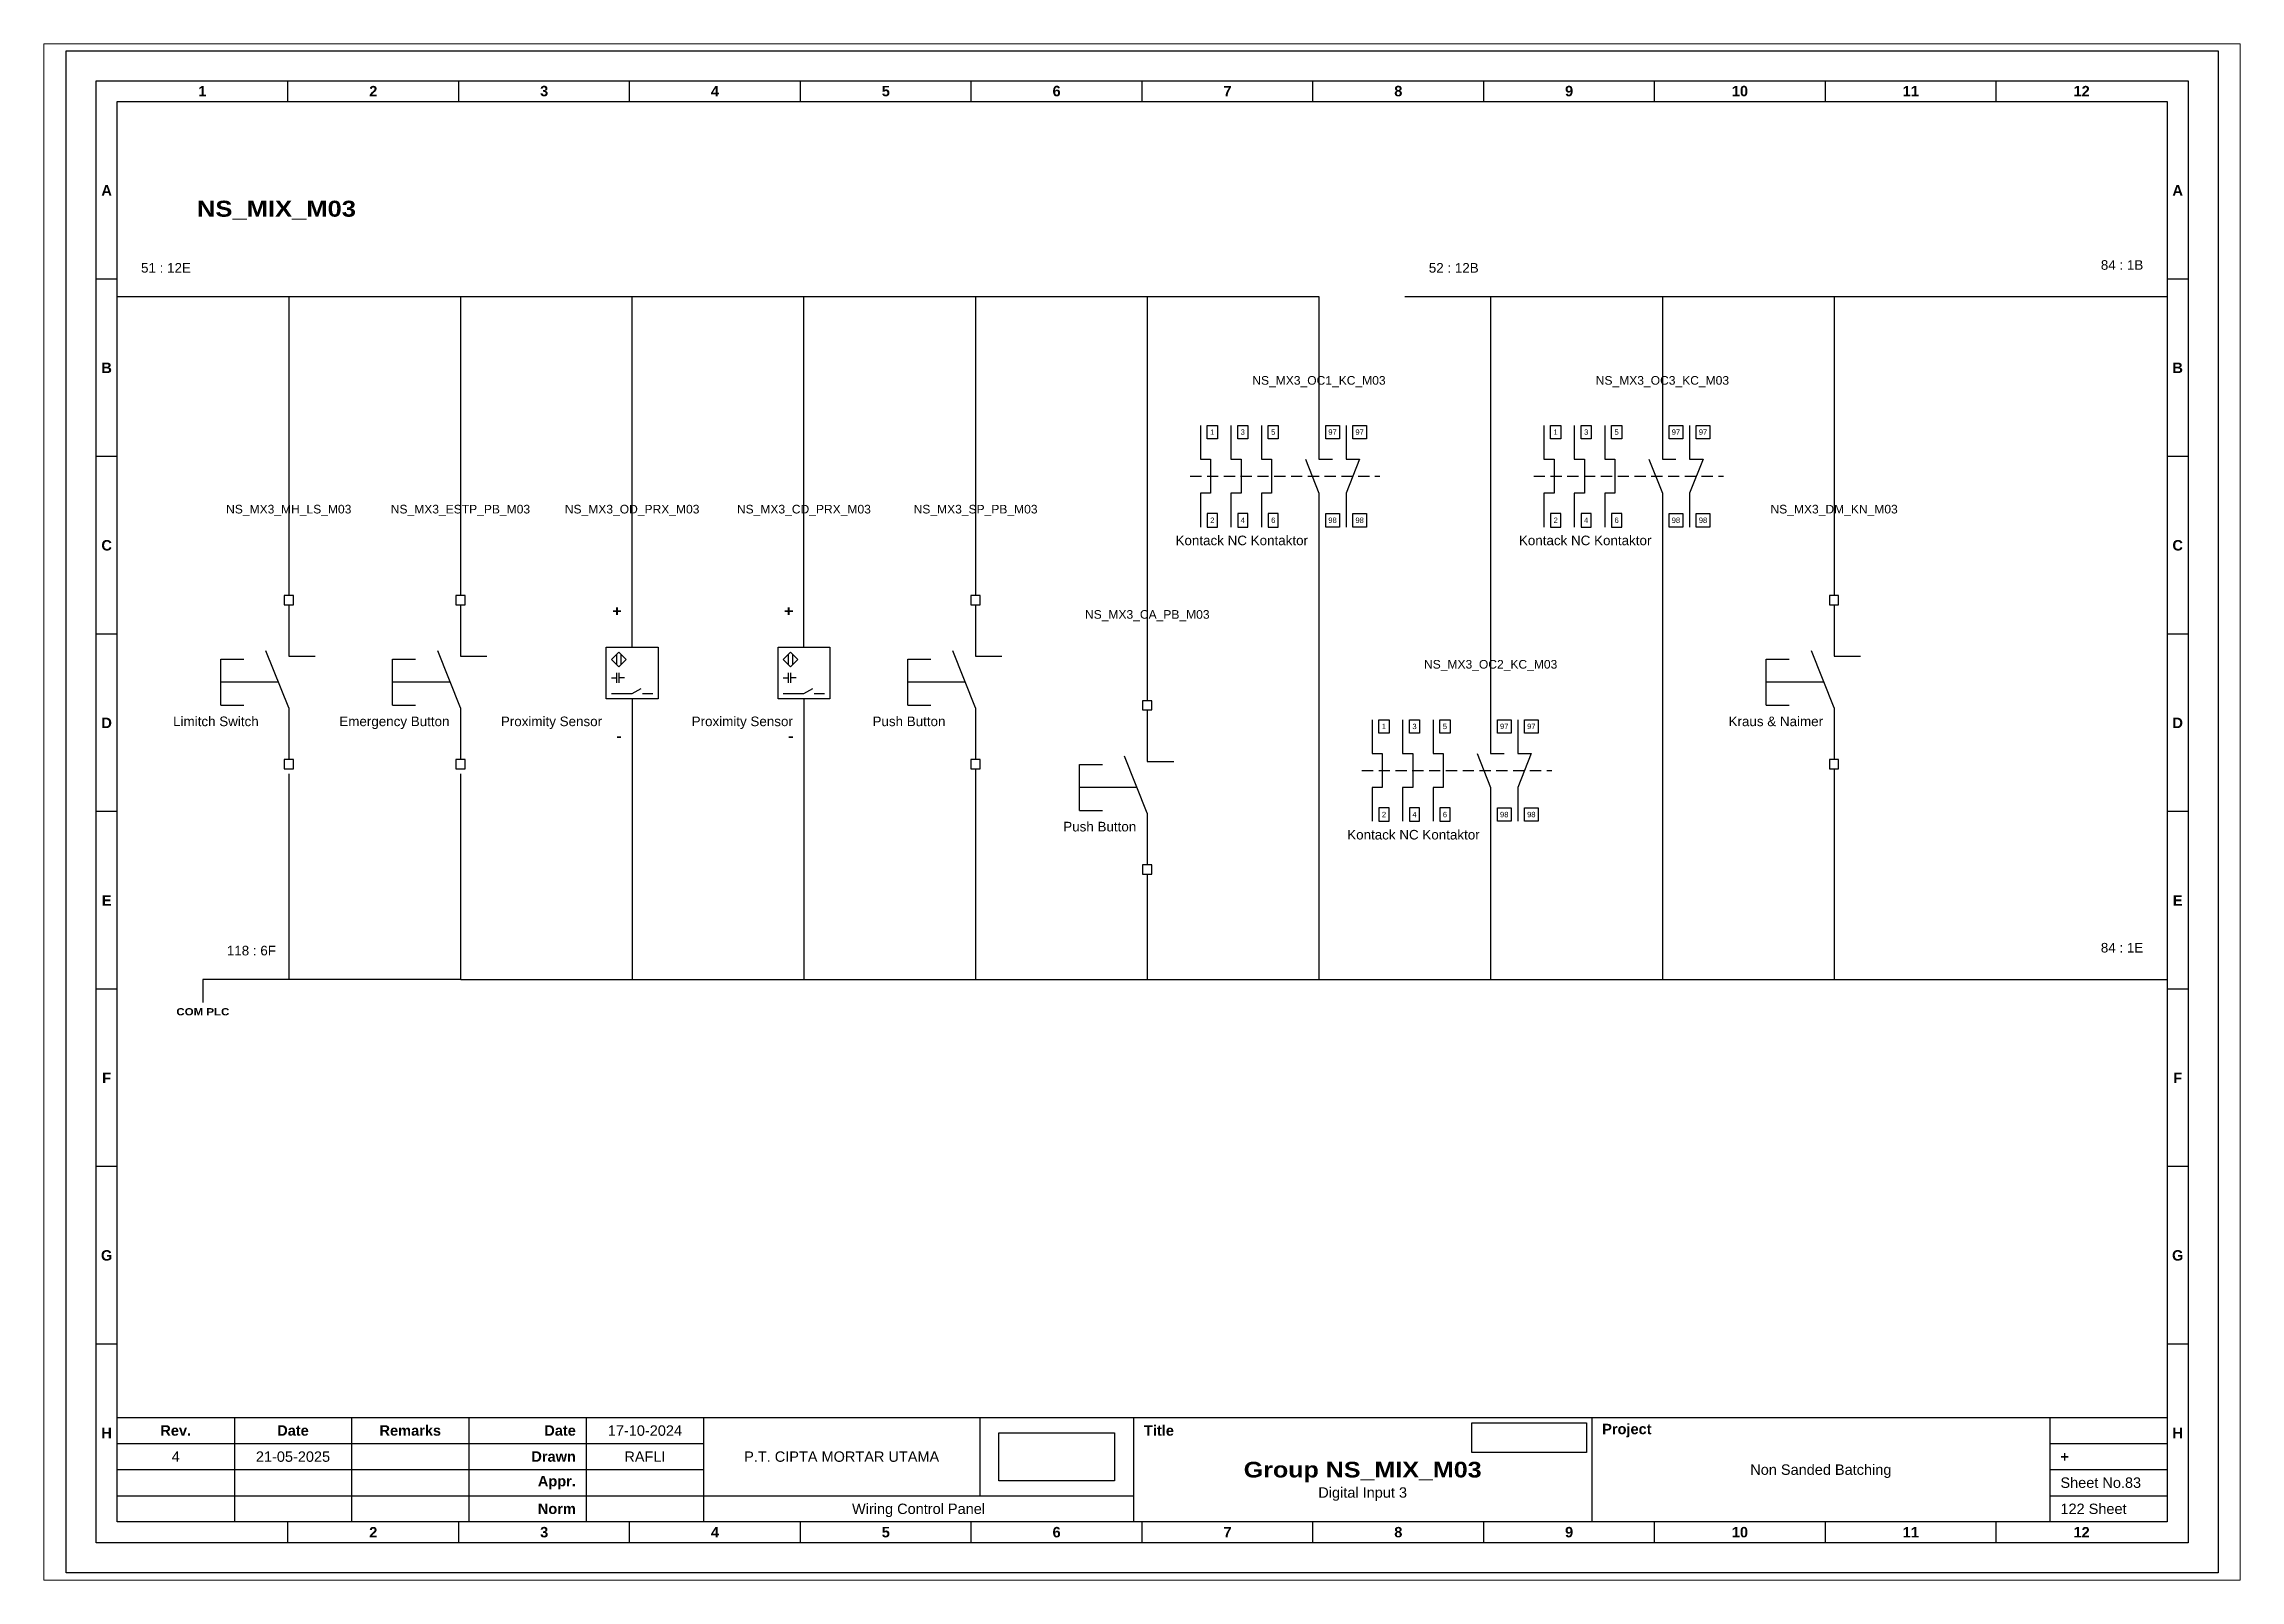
# Paper-space layout 'NS_MIX_M03 Part 1' of a CAD drawing. Header units: centimetres, sheet in millimetres. Extents: x 0 to 821, y 0 to 574.
# The model-space entities are those that its viewports show. They can reach past a viewport. Long polylines and large blocks are cut down to what shows.
import ezdxf
from ezdxf.enums import TextEntityAlignment as Align

# ---------------------------------------------------------------- set-up
doc = ezdxf.new("R2010")
doc.units = ezdxf.units.CM
doc.header["$MEASUREMENT"] = 0
doc.linetypes.add('HIDDEN', pattern=[0.375, 0.25, -0.125])
doc.layers.add('MU Project Line', color=7, linetype='Continuous', lineweight=0, true_color=0xfefefe)
doc.styles.add('Bold', font='ariblk.ttf', dxfattribs={"height": 25.4})
doc.styles.get("Standard").update_dxf_attribs({"font": 'arial.ttf'})
picture_1 = doc.add_image_def('image1.png', size_in_pixel=(2048, 847))
picture_2 = doc.add_image_def('image2.png', size_in_pixel=(2092, 542))

# ---------------------------------------------------------------- blocks, each defined once
blk = doc.blocks.new('KOP MU PROJECT')
at = {"color": 6, "ltscale": 50}
for p, q in [((27.74, 184.05), (27.74, 186.66)), ((49.13, 184.05), (49.13, 186.66)), ((70.51, 184.05), (70.51, 186.66)), ((91.89, 184.05), (91.89, 186.66)), ((113.27, 184.05), (113.27, 186.66)), ((134.66, 184.05), (134.66, 186.66)), ((156.04, 184.05), (156.04, 186.66)), ((177.42, 184.05), (177.42, 186.66)), ((198.8, 184.05), (198.8, 186.66)), ((220.19, 184.05), (220.19, 186.66)), ((241.57, 184.05), (241.57, 186.66)), ((6.36, 161.84), (3.75, 161.84)), ((265.59, 161.84), (262.98, 161.84)), ((6.36, 139.63), (3.75, 139.63)), ((265.59, 139.63), (262.98, 139.63)), ((6.36, 117.42), (3.75, 117.42)), ((265.59, 117.42), (262.98, 117.42)), ((6.36, 95.22), (3.75, 95.22)), ((265.59, 95.22), (262.98, 95.22)), ((6.36, 73.01), (3.75, 73.01)), ((265.59, 73.01), (262.98, 73.01)), ((6.36, 50.8), (3.75, 50.8)), ((265.59, 50.8), (262.98, 50.8)), ((6.36, 28.59), (3.75, 28.59)), ((265.59, 28.59), (262.98, 28.59)), ((27.74, 3.75), (27.74, 6.36)), ((49.13, 3.75), (49.13, 6.36)), ((70.51, 3.75), (70.51, 6.36)), ((91.89, 3.75), (91.89, 6.36)), ((113.27, 3.75), (113.27, 6.36)), ((134.66, 3.75), (134.66, 6.36)), ((156.04, 3.75), (156.04, 6.36)), ((177.42, 3.75), (177.42, 6.36)), ((198.8, 3.75), (198.8, 6.36)), ((220.19, 3.75), (220.19, 6.36)), ((241.57, 3.75), (241.57, 6.36))]:
    blk.add_line(p, q, dxfattribs=at)
at = {"ltscale": 50}
for p, q in [((6.36, 19.41), (262.98, 19.41)), ((21.04, 19.41), (21.04, 6.36)), ((35.72, 19.41), (35.72, 6.36)), ((50.41, 19.41), (50.41, 6.36)), ((65.09, 19.41), (65.09, 6.36)), ((79.77, 19.41), (79.77, 6.36)), ((114.35, 19.41), (114.35, 9.62)), ((133.6, 19.41), (133.6, 6.36)), ((190.95, 19.41), (190.95, 6.36)), ((248.3, 19.41), (248.3, 6.36)), ((6.36, 16.15), (79.77, 16.15)), ((248.3, 16.15), (262.98, 16.15)), ((6.36, 12.89), (79.77, 12.89)), ((248.3, 12.89), (262.98, 12.89)), ((6.36, 9.62), (133.6, 9.62)), ((248.3, 9.62), (262.98, 9.62))]:
    blk.add_line(p, q, dxfattribs=at)
at = {"color": 1, "ltscale": 50}
blk.add_lwpolyline([(269.34, 0), (0, 0), (0, 190.41), (269.34, 190.41)], close=True, dxfattribs=at)
at = {"color": 6, "ltscale": 50}
for points in [[(265.59, 3.75), (3.75, 3.75), (3.75, 186.66), (265.59, 186.66)], [(262.98, 6.36), (6.36, 6.36), (6.36, 184.05), (262.98, 184.05)]]:
    blk.add_lwpolyline(points, close=True, dxfattribs=at)
at = {"ltscale": 50, "char_height": 1.305, "attachment_point": 4}
for s, width, heights, insert in [('\\pxqc;{\\fArial|b1|i0|c0|p34;1}', 21.3825, [2.51], (6.36, 185.36)), ('\\pxqc;{\\fArial|b1|i0|c0|p34;2}', 21.3825, [2.51], (27.74, 185.36)), ('\\pxqc;{\\fArial|b1|i0|c0|p34;3}', 21.3825, [2.51], (49.13, 185.36)), ('\\pxqc;{\\fArial|b1|i0|c0|p34;4}', 21.3825, [2.51], (70.51, 185.36)), ('\\pxqc;{\\fArial|b1|i0|c0|p34;5}', 21.3825, [2.51], (91.89, 185.36)), ('\\pxqc;{\\fArial|b1|i0|c0|p34;6}', 21.3825, [2.51], (113.27, 185.36)), ('\\pxqc;{\\fArial|b1|i0|c0|p34;7}', 21.3825, [2.51], (134.66, 185.36)), ('\\pxqc;{\\fArial|b1|i0|c0|p34;8}', 21.3825, [2.51], (156.04, 185.36)), ('\\pxqc;{\\fArial|b1|i0|c0|p34;9}', 21.3825, [2.51], (177.42, 185.36)), ('\\pxqc;{\\fArial|b1|i0|c0|p34;10}', 21.3825, [2.51], (198.8, 185.36)), ('\\pxqc;{\\fArial|b1|i0|c0|p34;11}', 21.3825, [2.51], (220.19, 185.36)), ('\\pxqc;{\\fArial|b1|i0|c0|p34;12}', 21.3825, [2.51], (241.57, 185.36)), ('\\pxqc;{\\fArial|b1|i0|c0|p34;A}', 2.61, [2.51], (3.75, 172.95)), ('\\pxqc;{\\fArial|b1|i0|c0|p34;A}', 2.61, [2.51], (262.98, 172.95)), ('\\pxqc;{\\fArial|b1|i0|c0|p34;B}', 2.61, [2.51], (3.75, 150.74)), ('\\pxqc;{\\fArial|b1|i0|c0|p34;B}', 2.61, [2.51], (262.98, 150.74)), ('\\pxqc;{\\fArial|b1|i0|c0|p34;C}', 2.61, [2.51], (3.75, 128.53)), ('\\pxqc;{\\fArial|b1|i0|c0|p34;C}', 2.61, [2.51], (262.98, 128.53)), ('\\pxqc;{\\fArial|b1|i0|c0|p34;D}', 2.61, [2.51], (3.75, 106.32)), ('\\pxqc;{\\fArial|b1|i0|c0|p34;D}', 2.61, [2.51], (262.98, 106.32)), ('\\pxqc;{\\fArial|b1|i0|c0|p34;E}', 2.61, [2.51], (3.75, 84.11)), ('\\pxqc;{\\fArial|b1|i0|c0|p34;E}', 2.61, [2.51], (262.98, 84.11)), ('\\pxqc;{\\fArial|b1|i0|c0|p34;F}', 2.61, [2.51], (3.75, 61.9)), ('\\pxqc;{\\fArial|b1|i0|c0|p34;F}', 2.61, [2.51], (262.98, 61.9)), ('\\pxqc;{\\fArial|b1|i0|c0|p34;G}', 2.61, [2.51], (3.75, 39.69)), ('\\pxqc;{\\fArial|b1|i0|c0|p34;G}', 2.61, [2.51], (262.98, 39.69)), ('\\pxqc;{\\fArial|b1|i0|c0|p34;H}', 2.61, [2.51], (3.75, 17.47)), ('\\pxqc;{\\fArial|b1|i0|c0|p34;Rev.}', 14.6811, [2.88], (6.36, 17.78)), ('\\pxqc;{\\fArial|b1|i0|c0|p34;Date}', 14.6811, [2.88], (21.04, 17.78)), ('\\pxqc;{\\fArial|b1|i0|c0|p34;Remarks}', 14.6811, [2.88], (35.72, 17.78)), ('\\pxqr;{\\fArial|b1|i0|c0|p34;Date}', 13.3761, [2.88], (50.41, 17.78)), ('\\pxql;{\\fArial|b1|i0|c0|p34;Title}', 50.2419, [2.88], (134.9, 17.78)), ('\\pxql;{\\fArial|b1|i0|c0|p34;Project}', 50.2419, [2.88], (192.25, 17.78)), ('\\pxqc;{\\fArial|b1|i0|c0|p34;H}', 2.61, [2.51], (262.98, 17.47)), ('\\pxqr;{\\fArial|b1|i0|c0|p34;Drawn}', 13.3761, [2.88], (50.41, 14.52)), ('\\pxql;{\\fArial|b1|i0|c0|p34;+}', 14.6811, [2.88], (249.61, 14.52)), ('\\pxqr;{\\fArial|b1|i0|c0|p34;Appr.}', 13.3761, [2.88], (50.41, 11.26)), ('\\pxqr;{\\fArial|b1|i0|c0|p34;Norm}', 13.3761, [2.88], (50.41, 7.99)), ('\\pxqc;{\\fArial|b1|i0|c0|p34;2}', 21.3825, [2.51], (27.74, 5.06)), ('\\pxqc;{\\fArial|b1|i0|c0|p34;3}', 21.3825, [2.51], (49.13, 5.06)), ('\\pxqc;{\\fArial|b1|i0|c0|p34;4}', 21.3825, [2.51], (70.51, 5.06)), ('\\pxqc;{\\fArial|b1|i0|c0|p34;5}', 21.3825, [2.51], (91.89, 5.06)), ('\\pxqc;{\\fArial|b1|i0|c0|p34;6}', 21.3825, [2.51], (113.27, 5.06)), ('\\pxqc;{\\fArial|b1|i0|c0|p34;7}', 21.3825, [2.51], (134.66, 5.06)), ('\\pxqc;{\\fArial|b1|i0|c0|p34;8}', 21.3825, [2.51], (156.04, 5.06)), ('\\pxqc;{\\fArial|b1|i0|c0|p34;9}', 21.3825, [2.51], (177.42, 5.06)), ('\\pxqc;{\\fArial|b1|i0|c0|p34;10}', 21.3825, [2.51], (198.8, 5.06)), ('\\pxqc;{\\fArial|b1|i0|c0|p34;11}', 21.3825, [2.51], (220.19, 5.06)), ('\\pxqc;{\\fArial|b1|i0|c0|p34;12}', 21.3825, [2.51], (241.57, 5.06))]:
    blk.add_mtext_dynamic_manual_height_columns(s, width=width, gutter_width=0.0326, heights=heights, dxfattribs=dict(at, insert=insert))
at = {"ltscale": 50}
for tag, p in [('DATECREATED', (72.43, 17.78)), ('REV', (13.7, 14.52)), ('REVDATE', (28.38, 14.52)), ('REMARKS', (43.06, 14.52)), ('DRAWN', (72.43, 14.52)), ('COMPANY', (97.06, 14.52)), ('APPR', (72.43, 11.26)), ('PROJECT', (219.62, 12.89)), ('NORM', (72.43, 7.99)), ('DRAWINGCATEGORY', (106.68, 7.99)), ('DESCRIPTION', (162.27, 10.03))]:
    blk.add_attdef(tag, text='', height=1.3, dxfattribs=at).set_placement(p, align=Align.MIDDLE_CENTER)
at = {"ltscale": 50, "style": 'Bold'}
blk.add_attdef('TITLE', text='', height=1.96, dxfattribs=at).set_placement((162.27, 12.89), align=Align.MIDDLE_CENTER)
at = {"ltscale": 50}
for tag, p in [('SHEETNUMBER', (249.61, 11.26)), ('TOTALSHEET', (249.61, 7.99))]:
    blk.add_attdef(tag, text='', height=1.3, dxfattribs=at).set_placement(p, align=Align.MIDDLE_LEFT)
image = blk.add_image(picture_1, insert=(116.72, 11.48), size_in_units=(14.5, 6), dxfattribs=at)
image.dxf.flags = 15
image = blk.add_image(picture_2, insert=(175.94, 15.04), size_in_units=(14.36, 3.72), dxfattribs=at)
image.dxf.flags = 15

msp = doc.modelspace()

# ---------------------------------------------------------------- linework, layer by layer
at = {"color": 146, "ltscale": 50, "true_color": 0x105689}
for p, q in [((1587.87, 1762.42), (1609.36, 1762.42)), ((1609.36, 1762.42), (1609.36, 1725.03)), ((1609.36, 1762.42), (1630.85, 1762.42)), ((1630.85, 1762.42), (1630.85, 1725.03)), ((1630.85, 1762.42), (1652.34, 1762.42)), ((1652.34, 1725.03), (1652.34, 1762.42)), ((1652.34, 1762.42), (1673.84, 1762.42)), ((1673.84, 1725.03), (1673.84, 1762.42)), ((1673.84, 1762.42), (1695.33, 1762.42)), ((1695.33, 1762.42), (1695.33, 1725.03)), ((1695.33, 1762.42), (1716.82, 1762.42)), ((1716.82, 1762.42), (1716.82, 1711.86)), ((1716.82, 1762.42), (1738.31, 1762.42)), ((1738.31, 1762.42), (1738.31, 1746.31)), ((1749.06, 1762.42), (1759.8, 1762.42)), ((1759.8, 1762.42), (1759.8, 1709.49)), ((1759.8, 1762.42), (1844.49, 1762.42)), ((1781.3, 1762.42), (1781.3, 1746.31)), ((1802.79, 1762.42), (1802.79, 1725.03)), ((1738.31, 1733.59), (1738.31, 1677)), ((1781.3, 1733.59), (1781.3, 1677)), ((1652.34, 1705.65), (1652.34, 1677)), ((1673.84, 1705.65), (1673.84, 1677)), ((1609.36, 1702.73), (1609.36, 1677)), ((1630.85, 1702.73), (1630.85, 1677)), ((1695.33, 1703.34), (1695.33, 1677)), ((1802.79, 1703.34), (1802.79, 1677)), ((1759.8, 1696.78), (1759.8, 1677)), ((1716.82, 1690.17), (1716.82, 1677)), ((1630.89, 1677), (1598.61, 1677)), ((1598.61, 1677), (1598.61, 1674.12)), ((1630.89, 1677), (1673.91, 1677)), ((1673.91, 1677), (1673.91, 1677)), ((1673.91, 1677), (1844.49, 1677))]:
    msp.add_line(p, q, dxfattribs=at)
at = {"ltscale": 50}
for p, q in [((1738.31, 1746.31), (1738.31, 1742.07)), ((1741.7, 1746.31), (1741.7, 1742.07)), ((1781.3, 1746.31), (1781.3, 1742.07)), ((1784.69, 1746.31), (1784.69, 1742.07)), ((1738.31, 1737.83), (1738.31, 1733.59)), ((1741.7, 1737.83), (1741.7, 1733.59)), ((1781.3, 1737.83), (1781.3, 1733.59)), ((1784.69, 1737.83), (1784.69, 1733.59)), ((1609.36, 1723.88), (1609.36, 1717.42)), ((1630.85, 1723.88), (1630.85, 1717.42)), ((1652.34, 1718.57), (1652.34, 1725.03)), ((1673.84, 1718.57), (1673.84, 1725.03)), ((1695.33, 1723.88), (1695.33, 1717.42)), ((1802.79, 1723.88), (1802.79, 1717.42)), ((1649.76, 1714.73), (1650.41, 1714.73)), ((1651.38, 1714.73), (1650.73, 1714.73)), ((1653.64, 1712.75), (1654.93, 1712.75)), ((1671.25, 1714.73), (1671.9, 1714.73)), ((1672.87, 1714.73), (1672.22, 1714.73)), ((1675.13, 1712.75), (1676.42, 1712.75)), ((1609.36, 1710.96), (1609.36, 1704.49)), ((1630.85, 1710.96), (1630.85, 1704.49)), ((1652.34, 1712.11), (1652.34, 1705.65)), ((1673.84, 1712.11), (1673.84, 1705.65)), ((1695.33, 1710.96), (1695.33, 1704.49)), ((1716.82, 1710.71), (1716.82, 1704.25)), ((1802.79, 1710.96), (1802.79, 1704.49)), ((1759.8, 1709.49), (1759.8, 1705.25)), ((1763.2, 1709.49), (1763.2, 1705.25)), ((1759.8, 1701.01), (1759.8, 1696.78)), ((1763.2, 1701.01), (1763.2, 1696.78)), ((1716.82, 1697.78), (1716.82, 1691.32))]:
    msp.add_line(p, q, dxfattribs=at)
at = {"linetype": 'HIDDEN', "ltscale": 50}
for p, q in [((1722.2, 1739.95), (1745.94, 1739.95)), ((1765.19, 1739.95), (1788.93, 1739.95)), ((1743.69, 1703.13), (1767.44, 1703.13))]:
    msp.add_line(p, q, dxfattribs=at)
at = {"ltscale": 500}
for p, q in [((1609.36, 1710.96), (1606.51, 1718.09)), ((1630.85, 1710.96), (1628, 1718.09)), ((1695.33, 1710.96), (1692.48, 1718.09)), ((1802.79, 1710.96), (1799.94, 1718.09)), ((1600.87, 1711.31), (1600.87, 1717.07)), ((1600.87, 1717.07), (1603.75, 1717.07)), ((1609.36, 1717.42), (1612.67, 1717.42)), ((1622.36, 1711.31), (1622.36, 1717.07)), ((1622.36, 1717.07), (1625.24, 1717.07)), ((1630.85, 1717.42), (1634.16, 1717.42)), ((1686.84, 1711.31), (1686.84, 1717.07)), ((1686.84, 1717.07), (1689.72, 1717.07)), ((1695.33, 1717.42), (1698.63, 1717.42)), ((1794.3, 1711.31), (1794.3, 1717.07)), ((1794.3, 1717.07), (1797.18, 1717.07)), ((1802.79, 1717.42), (1806.09, 1717.42)), ((1608.07, 1714.19), (1600.87, 1714.19)), ((1629.56, 1714.19), (1622.36, 1714.19)), ((1694.04, 1714.19), (1686.84, 1714.19)), ((1801.5, 1714.19), (1794.3, 1714.19)), ((1600.87, 1711.31), (1603.75, 1711.31)), ((1622.36, 1711.31), (1625.24, 1711.31)), ((1686.84, 1711.31), (1689.72, 1711.31)), ((1794.3, 1711.31), (1797.18, 1711.31)), ((1716.82, 1697.78), (1713.97, 1704.91)), ((1708.33, 1698.13), (1708.33, 1703.89)), ((1708.33, 1703.89), (1711.21, 1703.89)), ((1716.82, 1704.25), (1720.13, 1704.25)), ((1715.53, 1701.01), (1708.33, 1701.01)), ((1708.33, 1698.13), (1711.21, 1698.13))]:
    msp.add_line(p, q, dxfattribs=at)
at = {"color": 1, "ltscale": 50}
for points in [[(1723.47, 1746.31), (1723.47, 1742.07), (1724.75, 1742.07), (1724.75, 1737.83), (1723.47, 1737.83), (1723.47, 1733.59)], [(1727.29, 1746.31), (1727.29, 1742.07), (1728.56, 1742.07), (1728.56, 1737.83), (1727.29, 1737.83), (1727.29, 1733.59)], [(1731.1, 1746.31), (1731.1, 1742.07), (1732.38, 1742.07), (1732.38, 1737.83), (1731.1, 1737.83), (1731.1, 1733.59)], [(1766.46, 1746.31), (1766.46, 1742.07), (1767.73, 1742.07), (1767.73, 1737.83), (1766.46, 1737.83), (1766.46, 1733.59)], [(1770.27, 1746.31), (1770.27, 1742.07), (1771.55, 1742.07), (1771.55, 1737.83), (1770.27, 1737.83), (1770.27, 1733.59)], [(1774.09, 1746.31), (1774.09, 1742.07), (1775.36, 1742.07), (1775.36, 1737.83), (1774.09, 1737.83), (1774.09, 1733.59)], [(1744.97, 1709.49), (1744.97, 1705.25), (1746.24, 1705.25), (1746.24, 1701.01), (1744.97, 1701.01), (1744.97, 1696.78)], [(1748.78, 1709.49), (1748.78, 1705.25), (1750.05, 1705.25), (1750.05, 1701.01), (1748.78, 1701.01), (1748.78, 1696.78)], [(1752.6, 1709.49), (1752.6, 1705.25), (1753.87, 1705.25), (1753.87, 1701.01), (1752.6, 1701.01), (1752.6, 1696.78)]]:
    msp.add_lwpolyline(points, dxfattribs=at)
at = {"ltscale": 50}
for points in [[(1724.32, 1746.31), (1725.59, 1746.31), (1725.59, 1744.62), (1724.32, 1744.62)], [(1728.14, 1746.31), (1729.41, 1746.31), (1729.41, 1744.62), (1728.14, 1744.62)], [(1731.95, 1746.31), (1733.22, 1746.31), (1733.22, 1744.62), (1731.95, 1744.62)], [(1739.16, 1746.31), (1740.86, 1746.31), (1740.86, 1744.62), (1739.16, 1744.62)], [(1742.55, 1746.31), (1744.25, 1746.31), (1744.25, 1744.62), (1742.55, 1744.62)], [(1767.31, 1746.31), (1768.58, 1746.31), (1768.58, 1744.62), (1767.31, 1744.62)], [(1771.12, 1746.31), (1772.39, 1746.31), (1772.39, 1744.62), (1771.12, 1744.62)], [(1774.94, 1746.31), (1776.21, 1746.31), (1776.21, 1744.62), (1774.94, 1744.62)], [(1782.14, 1746.31), (1783.84, 1746.31), (1783.84, 1744.62), (1782.14, 1744.62)], [(1785.54, 1746.31), (1787.23, 1746.31), (1787.23, 1744.62), (1785.54, 1744.62)], [(1724.32, 1733.59), (1725.59, 1733.59), (1725.59, 1735.29), (1724.32, 1735.29)], [(1728.14, 1733.59), (1729.41, 1733.59), (1729.41, 1735.29), (1728.14, 1735.29)], [(1731.95, 1733.59), (1733.22, 1733.59), (1733.22, 1735.29), (1731.95, 1735.29)], [(1739.16, 1735.29), (1740.86, 1735.29), (1740.86, 1733.59), (1739.16, 1733.59)], [(1742.55, 1735.29), (1744.25, 1735.29), (1744.25, 1733.59), (1742.55, 1733.59)], [(1767.31, 1733.59), (1768.58, 1733.59), (1768.58, 1735.29), (1767.31, 1735.29)], [(1771.12, 1733.59), (1772.39, 1733.59), (1772.39, 1735.29), (1771.12, 1735.29)], [(1774.94, 1733.59), (1776.21, 1733.59), (1776.21, 1735.29), (1774.94, 1735.29)], [(1782.14, 1735.29), (1783.84, 1735.29), (1783.84, 1733.59), (1782.14, 1733.59)], [(1785.54, 1735.29), (1787.23, 1735.29), (1787.23, 1733.59), (1785.54, 1733.59)], [(1649.11, 1718.57), (1655.58, 1718.57), (1655.58, 1712.11), (1649.11, 1712.11)], [(1670.61, 1718.57), (1677.07, 1718.57), (1677.07, 1712.11), (1670.61, 1712.11)], [(1650.67, 1716.09), (1649.76, 1717.01), (1650.67, 1717.92), (1651.59, 1717.01)], [(1672.17, 1716.09), (1671.25, 1717.01), (1672.17, 1717.92), (1673.08, 1717.01)], [(1745.81, 1709.49), (1747.09, 1709.49), (1747.09, 1707.8), (1745.81, 1707.8)], [(1749.63, 1709.49), (1750.9, 1709.49), (1750.9, 1707.8), (1749.63, 1707.8)], [(1753.44, 1709.49), (1754.72, 1709.49), (1754.72, 1707.8), (1753.44, 1707.8)], [(1760.65, 1709.49), (1762.35, 1709.49), (1762.35, 1707.8), (1760.65, 1707.8)], [(1764.04, 1709.49), (1765.74, 1709.49), (1765.74, 1707.8), (1764.04, 1707.8)], [(1745.81, 1696.78), (1747.09, 1696.78), (1747.09, 1698.47), (1745.81, 1698.47)], [(1749.63, 1696.78), (1750.9, 1696.78), (1750.9, 1698.47), (1749.63, 1698.47)], [(1753.44, 1696.78), (1754.72, 1696.78), (1754.72, 1698.47), (1753.44, 1698.47)], [(1760.65, 1698.47), (1762.35, 1698.47), (1762.35, 1696.78), (1760.65, 1696.78)], [(1764.04, 1698.47), (1765.74, 1698.47), (1765.74, 1696.78), (1764.04, 1696.78)]]:
    msp.add_lwpolyline(points, close=True, dxfattribs=at)
for points in [[(1736.62, 1742.07), (1738.31, 1737.83)], [(1738.31, 1742.07), (1740.01, 1742.07)], [(1741.7, 1742.07), (1743.4, 1742.07), (1741.7, 1737.83)], [(1779.6, 1742.07), (1781.3, 1737.83)], [(1781.3, 1742.07), (1782.99, 1742.07)], [(1784.69, 1742.07), (1786.38, 1742.07), (1784.69, 1737.83)], [(1650.41, 1714.08), (1650.41, 1714.73), (1650.41, 1715.37)], [(1650.42, 1716.35), (1650.42, 1717.66)], [(1650.73, 1714.08), (1650.73, 1714.73), (1650.73, 1715.37)], [(1650.93, 1717.66), (1650.93, 1716.35)], [(1671.9, 1714.08), (1671.9, 1714.73), (1671.9, 1715.37)], [(1671.91, 1716.35), (1671.91, 1717.66)], [(1672.22, 1714.08), (1672.22, 1714.73), (1672.22, 1715.37)], [(1672.42, 1717.66), (1672.42, 1716.35)], [(1649.76, 1712.75), (1652.34, 1712.75), (1653.46, 1713.4)], [(1671.25, 1712.75), (1673.84, 1712.75), (1674.96, 1713.4)], [(1758.11, 1705.25), (1759.8, 1701.01)], [(1759.8, 1705.25), (1761.5, 1705.25)], [(1763.2, 1705.25), (1764.89, 1705.25), (1763.2, 1701.01)]]:
    msp.add_lwpolyline(points, dxfattribs=at)
at = {"ltscale": 500}
for points in [[(1608.78, 1723.88), (1609.94, 1723.88), (1609.94, 1725.03), (1608.78, 1725.03)], [(1630.28, 1723.88), (1631.43, 1723.88), (1631.43, 1725.03), (1630.28, 1725.03)], [(1694.75, 1723.88), (1695.9, 1723.88), (1695.9, 1725.03), (1694.75, 1725.03)], [(1802.21, 1723.88), (1803.36, 1723.88), (1803.36, 1725.03), (1802.21, 1725.03)], [(1716.24, 1710.71), (1717.4, 1710.71), (1717.4, 1711.86), (1716.24, 1711.86)], [(1608.78, 1703.34), (1609.94, 1703.34), (1609.94, 1704.49), (1608.78, 1704.49)], [(1630.28, 1703.34), (1631.43, 1703.34), (1631.43, 1704.49), (1630.28, 1704.49)], [(1694.75, 1703.34), (1695.9, 1703.34), (1695.9, 1704.49), (1694.75, 1704.49)], [(1802.21, 1703.34), (1803.36, 1703.34), (1803.36, 1704.49), (1802.21, 1704.49)], [(1716.24, 1690.17), (1717.4, 1690.17), (1717.4, 1691.32), (1716.24, 1691.32)]]:
    msp.add_lwpolyline(points, close=True, dxfattribs=at)

# ---------------------------------------------------------------- block references
msp.add_blockref('KOP MU PROJECT', (1581.51, 1602.77)).add_auto_attribs({'DESCRIPTION': 'Digital Input 3', 'TITLE': 'Group NS_MIX_M03', 'PROJECT': 'Non Sanded Batching', 'COMPANY': 'P.T. CIPTA MORTAR UTAMA', 'DRAWINGCATEGORY': 'Wiring Control Panel', 'DRAWN': 'RAFLI', 'DATECREATED': '17-10-2024', 'REVDATE': '21-05-2025', 'REV': '4', 'SHEETNUMBER': 'Sheet No.83', 'TOTALSHEET': '122 Sheet'})

# ---------------------------------------------------------------- texts
at = {"ltscale": 500, "style": 'Bold'}
msp.add_text('NS_MIX_M03', height=2, dxfattribs=at).set_placement((1597.87, 1772.42))
at = {"ltscale": 500}
for s, p in [('51 : 12E', (1590.87, 1766.62)), ('52 : 12B', (1752.06, 1766.62)), ('118 : 6F', (1601.61, 1681.2))]:
    msp.add_text(s, height=1.2, dxfattribs=at).set_placement(p, align=Align.TOP_LEFT)
for s, p in [('84 : 1B', (1841.49, 1765.42)), ('84 : 1E', (1841.49, 1680))]:
    msp.add_text(s, height=1.2, dxfattribs=at).set_placement(p, align=Align.BOTTOM_RIGHT)
at = {"ltscale": 50}
for s, p in [('NS_MX3_OC1_KC_M03', (1738.31, 1751.94)), ('NS_MX3_OC3_KC_M03', (1781.3, 1751.94)), ('NS_MX3_MH_LS_M03', (1609.36, 1735.83)), ('NS_MX3_ESTP_PB_M03', (1630.85, 1735.83)), ('NS_MX3_OD_PRX_M03', (1652.34, 1735.83)), ('NS_MX3_CD_PRX_M03', (1673.84, 1735.83)), ('NS_MX3_SP_PB_M03', (1695.33, 1735.83)), ('NS_MX3_DM_KN_M03', (1802.79, 1735.83)), ('NS_MX3_CA_PB_M03', (1716.82, 1722.66)), ('NS_MX3_OC2_KC_M03', (1759.8, 1716.42))]:
    msp.add_text(s, height=1.08, dxfattribs=at).set_placement(p, align=Align.MIDDLE_CENTER)
at = {"ltscale": 500}
for s, p in [('1', (1724.96, 1745.47)), ('3', (1728.77, 1745.47)), ('5', (1732.59, 1745.47)), ('97', (1740.01, 1745.47)), ('97', (1743.4, 1745.47)), ('1', (1767.94, 1745.47)), ('3', (1771.76, 1745.47)), ('5', (1775.57, 1745.47)), ('97', (1782.99, 1745.47)), ('97', (1786.38, 1745.47)), ('2', (1724.96, 1734.44)), ('4', (1728.77, 1734.44)), ('6', (1732.59, 1734.44)), ('98', (1740.01, 1734.44)), ('98', (1743.4, 1734.44)), ('2', (1767.94, 1734.44)), ('4', (1771.76, 1734.44)), ('6', (1775.57, 1734.44)), ('98', (1782.99, 1734.44)), ('98', (1786.38, 1734.44)), ('1', (1746.45, 1708.65)), ('3', (1750.27, 1708.65)), ('5', (1754.08, 1708.65)), ('97', (1761.5, 1708.65)), ('97', (1764.89, 1708.65)), ('2', (1746.45, 1697.62)), ('4', (1750.27, 1697.62)), ('6', (1754.08, 1697.62)), ('98', (1761.5, 1697.62)), ('98', (1764.89, 1697.62))]:
    msp.add_text(s, height=0.678, dxfattribs=at).set_placement(p, align=Align.MIDDLE_CENTER)
at = {"ltscale": 50}
for s, p in [('Kontack NC Kontaktor', (1736.94, 1730.96)), ('Kontack NC Kontaktor', (1779.92, 1730.96)), ('Limitch Switch', (1605.6, 1708.32)), ('Emergency Button', (1629.48, 1708.32)), ('Proximity Sensor', (1648.58, 1708.32)), ('Proximity Sensor', (1672.46, 1708.32)), ('Push Button', (1691.56, 1708.32)), ('Kraus & Naimer', (1801.41, 1708.32)), ('Push Button', (1715.44, 1695.15)), ('Kontack NC Kontaktor', (1758.43, 1694.14))]:
    msp.add_text(s, height=1.2, dxfattribs=at).set_placement(p, align=Align.BOTTOM_RIGHT)
at = {"ltscale": 500, "style": 'Bold'}
for p in [(1651.05, 1723.74), (1672.54, 1723.74)]:
    msp.add_text('+', height=1.29, dxfattribs=at).set_placement(p, align=Align.TOP_RIGHT)
for p in [(1651.05, 1706.42), (1672.54, 1706.42)]:
    msp.add_text('-', height=1.29, dxfattribs=at).set_placement(p, align=Align.BOTTOM_RIGHT)
at = {"ltscale": 50, "style": 'Bold'}
msp.add_text('COM PLC', height=0.9, dxfattribs=at).set_placement((1598.61, 1673.4), align=Align.TOP_CENTER)

psp = doc.layouts.new('NS_MIX_M03 Part 1')

# ---------------------------------------------------------------- viewports
at = {"layer": 'MU Project Line'}
psp.add_viewport(center=(410.5, 287), size=(820.98, 573.9884), view_center_point=(1716.16, 1697.94), view_height=192.1878, dxfattribs=at)

doc.saveas('drawing.dxf')
